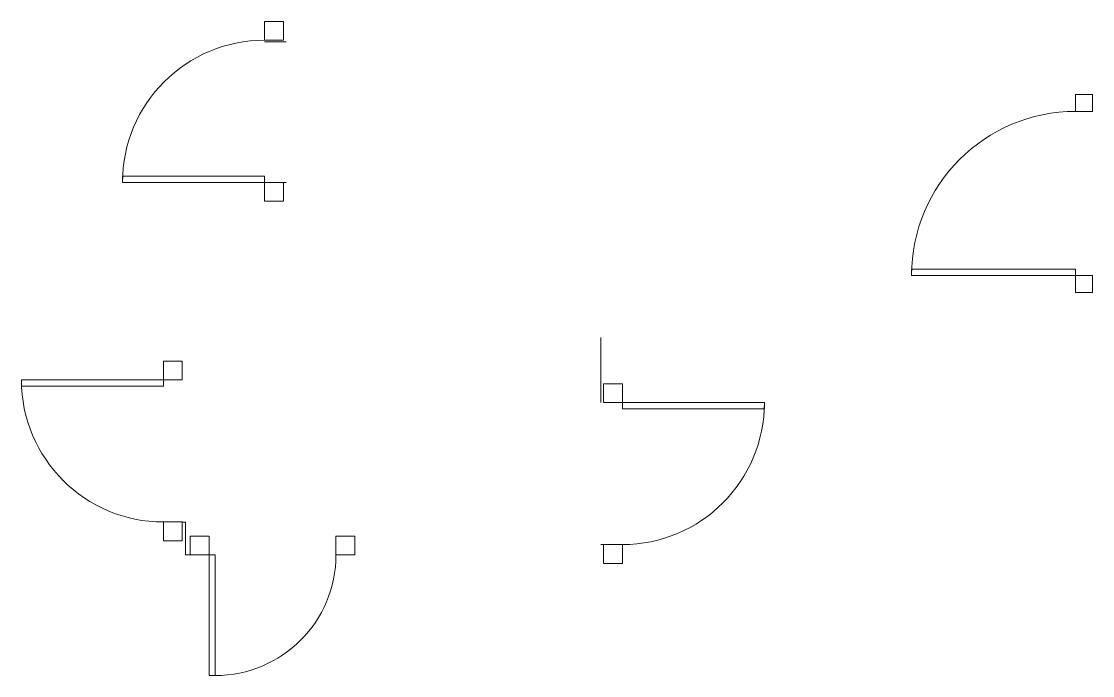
# Model space of a CAD drawing. Header units: inches. Extents: x 76 to 311, y 57 to 200.
import ezdxf

# ---------------------------------------------------------------- set-up
doc = ezdxf.new("R2010")
doc.units = ezdxf.units.IN
doc.header["$MEASUREMENT"] = 0
doc.layers.get('0').update_dxf_attribs({"color": 5, "lineweight": 9})
doc.layers.add('A201-doors', color=3, linetype='Continuous', lineweight=9)
doc.layers.add('A201-walls', color=3, linetype='Continuous', lineweight=9)
doc.layers.get('0').off()
doc.layers.get('A201-walls').off()

# ---------------------------------------------------------------- blocks, each defined once
blk = doc.blocks.new('door-28w')
at = {"layer": 'A201-doors'}
for points in [[(78, 1095.69), (79.37, 1095.69), (79.37, 1122.19), (78, 1122.19)], [(47.37, 1091.56), (51.5, 1091.56), (51.5, 1095.69), (47.37, 1095.69)], [(79.37, 1091.56), (83.5, 1091.56), (83.5, 1095.69), (79.37, 1095.69)]]:
    blk.add_lwpolyline(points, close=True, dxfattribs=at)
blk.add_arc((78, 1095.69), 26.5, 90, 180, dxfattribs=at)
blk = doc.blocks.new('frontdoor')
for points in [[(1289.13, -81.73), (1290.5, -81.73), (1290.5, -45.73), (1289.13, -45.73)], [(1250.75, -85.48), (1254.5, -85.48), (1254.5, -81.73), (1250.75, -81.73)], [(1290.5, -85.48), (1294.25, -85.48), (1294.25, -81.73), (1290.5, -81.73)]]:
    blk.add_lwpolyline(points, close=True)
blk.add_arc((1290.5, -81.73), 36, 90, 180)
blk = doc.blocks.new('door4papa')
at = {"layer": 'A201-doors'}
for points in [[(1329.14, 118.25), (1330.52, 118.25), (1330.52, 149.45), (1329.14, 149.45)], [(1295.19, 114.13), (1299.32, 114.13), (1299.32, 118.25), (1295.19, 118.25)], [(1330.52, 114.13), (1334.64, 114.13), (1334.64, 118.25), (1330.52, 118.25)]]:
    blk.add_lwpolyline(points, close=True, dxfattribs=at)
blk.add_arc((1330.52, 118.25), 31.2, 90, 180, dxfattribs=at)
blk = doc.blocks.new('4431-amador-2nd-floor-floorplan-complete')
at = {"layer": 'A201-doors'}
for p, q in [((129.18, 195.78), (133.93, 195.78)), ((129.18, 160.81), (129.18, 165.87)), ((133.31, 164.93), (133.93, 164.93)), ((203, 130.87), (203, 116.61)), ((111.12, 90.37), (111.86, 90.37)), ((111.86, 90.37), (111.86, 83.17)), ((203.62, 85.41), (203, 85.41)), ((112.87, 83.17), (111.86, 83.17))]:
    blk.add_line(p, q, dxfattribs=at)
at = {"layer": 'A201-doors', "xscale": -1}
for name, p, rotation in [('door4papa', (247.44, 1495.45), 90), ('frontdoor', (225.52, 1435), 90), ('door4papa', (89.5, -1213.9), 270)]:
    blk.add_blockref(name, p, dxfattribs=dict(at, rotation=rotation))
at = {"layer": 'A201-doors', "rotation": 90}
blk.add_blockref('door4papa', (225.25, -1208.94), dxfattribs=at)
at = {"layer": 'A201-walls', "rotation": 180}
blk.add_blockref('door-28w', (196.37, 1178.86), dxfattribs=at)
blk = doc.blocks.new('4431_amador_second_floor_with_stairs_and_handrails')
blk.add_blockref('4431-amador-2nd-floor-floorplan-complete', (0, 0))
blk = doc.blocks.new('old-a201-dimensions')
blk.add_blockref('4431_amador_second_floor_with_stairs_and_handrails', (0, 0))

msp = doc.modelspace()

# ---------------------------------------------------------------- block references
msp.add_blockref('old-a201-dimensions', (0, 0))

doc.saveas('drawing.dxf')
